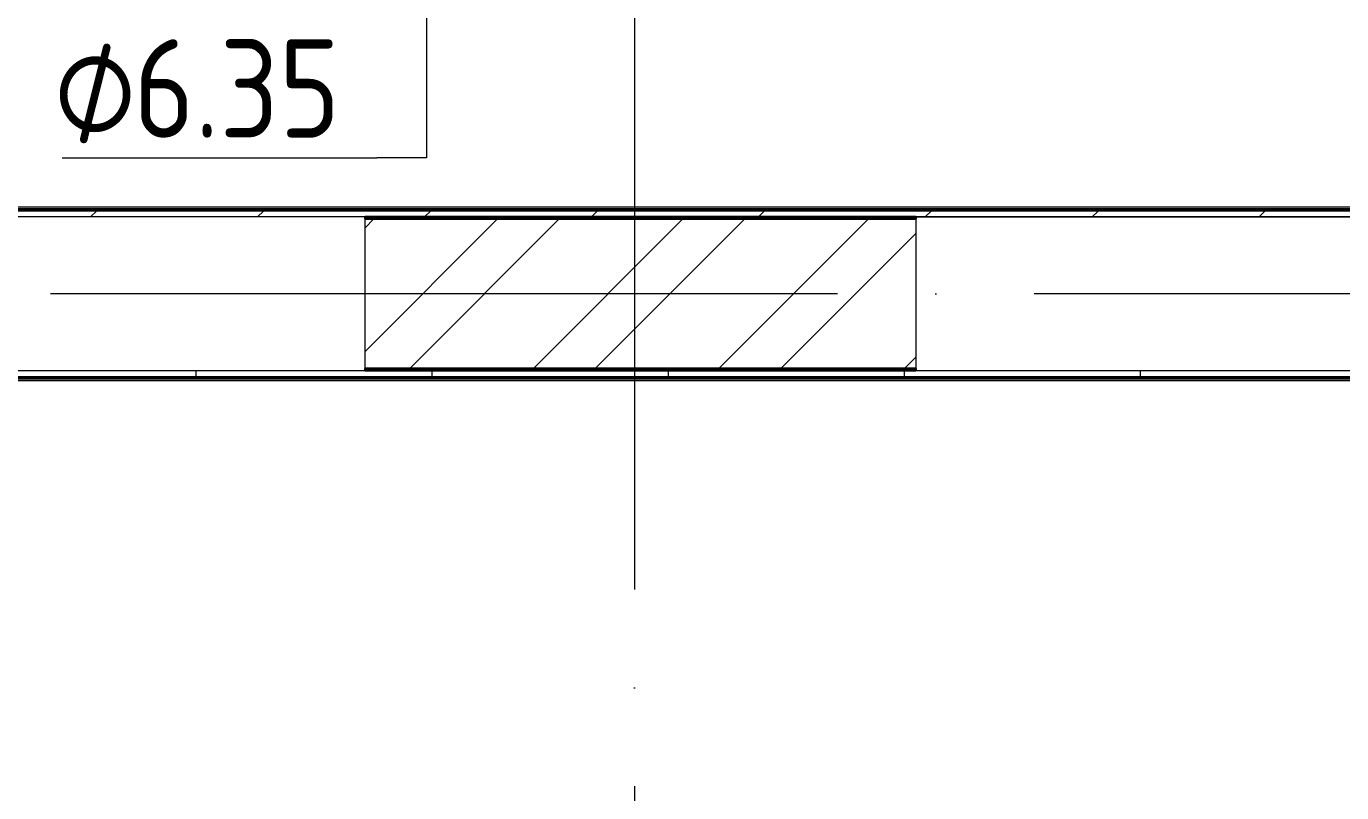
# Model space of a CAD drawing. Header units: millimetres. Extents: x -88595 to 880822, y -1054509 to -148035.
# Drawn here: x 419567 to 422911, y -275519 to -273572 of the extents above; entities that cross this region are included whole.
import ezdxf

# ---------------------------------------------------------------- set-up
doc = ezdxf.new("R2010")
doc.units = ezdxf.units.MM
doc.linetypes.add('ADSK_Линия сетки', pattern=[25, 20, -2.5, 0, -2.5])
for name, color, linetype, lineweight in [('Марки', 7, 'Continuous', 20), ('Оборудование', 7, 'Continuous', 18), ('Ограждение', 7, 'Continuous', 9), ('Оси', 7, 'Continuous', 9), ('Стены внутренние', 7, 'Continuous', 18), ('Стены наружные', 7, 'Continuous', 18), ('Стены штриховка', 7, 'Continuous', 9)]:
    doc.layers.add(name, color=color, linetype=linetype, lineweight=lineweight)
doc.styles.add('$1$GOST Common_9', font='GOST_Common.ttf', dxfattribs={"width": 0.9, "height": 250})
doc.styles.add('$5$GOST Common', font='GOST_Common.ttf', dxfattribs={"width": 0.9, "height": 250})

# ---------------------------------------------------------------- blocks, each defined once
blk = doc.blocks.new('$0$ADSK_M_Трубы - Диаметр_8-160846-В_Координация_3 этаж ОВ3')
at = {"layer": 'Марки'}
blk.add_line((0, 0), (8, 0), dxfattribs=at)
blk = doc.blocks.new('3 этаж')
at = {"layer": 'Ограждение'}
for p, q in [((437028.9, 652393.9), (431348.9, 652393.9)), ((425548.9, 651953.9), (437028.9, 651953.9))]:
    blk.add_line(p, q, dxfattribs=at)
at = {"layer": 'Оси', "linetype": 'ADSK_Линия сетки', "ltscale": 100}
for p, q in [((432993.9, 695924.5), (432993.9, 629947.7)), ((466011.2, 652173.9), (389071.6, 652173.9))]:
    blk.add_line(p, q, dxfattribs=at)
at = {"layer": 'Стены внутренние'}
for p, q in [((432308.9, 652368.9), (425548.9, 652368.9)), ((432308.9, 651983.9), (432308.9, 652363.9)), ((438933.9, 652368.9), (433708.9, 652368.9)), ((433708.9, 652363.9), (433708.9, 651983.9)), ((425548.9, 651978.9), (432308.9, 651978.9)), ((433708.9, 651978.9), (437038.9, 651978.9))]:
    blk.add_line(p, q, dxfattribs=at)
at = {"layer": 'Стены внутренние', "lineweight": 30}
for p, q in [((432308.9, 652363.9), (432308.9, 652368.9)), ((433708.9, 652368.9), (433708.9, 652363.9)), ((432308.9, 651978.9), (432308.9, 651983.9)), ((433708.9, 651983.9), (433708.9, 651978.9))]:
    blk.add_line(p, q, dxfattribs=at)
at = {"layer": 'Стены наружные', "lineweight": 30}
for p, q in [((437038.9, 652388.9), (425538.9, 652388.9)), ((432308.9, 652368.9), (433708.9, 652368.9)), ((433708.9, 652363.9), (432308.9, 652363.9)), ((432308.9, 651983.9), (433708.9, 651983.9)), ((425538.9, 651958.9), (437038.9, 651958.9)), ((433708.9, 651978.9), (432308.9, 651978.9))]:
    blk.add_line(p, q, dxfattribs=at)
at = {"layer": 'Стены наружные', "linetype": 'Continuous', "lineweight": 9}
for p, q in [((431485.2, 652383.9), (431490.2, 652388.9)), ((431555.9, 652383.9), (431560.9, 652388.9)), ((431611.6, 652368.9), (431626.6, 652383.9)), ((431626.6, 652383.9), (431631.6, 652388.9)), ((431697.3, 652383.9), (431702.3, 652388.9)), ((431768, 652383.9), (431773, 652388.9)), ((431838.7, 652383.9), (431843.7, 652388.9)), ((431909.4, 652383.9), (431914.4, 652388.9)), ((431980.2, 652383.9), (431985.2, 652388.9)), ((432035.9, 652368.9), (432050.9, 652383.9)), ((432050.9, 652383.9), (432055.9, 652388.9)), ((432121.6, 652383.9), (432126.6, 652388.9)), ((432192.3, 652383.9), (432197.3, 652388.9)), ((432263, 652383.9), (432268, 652388.9)), ((432333.7, 652383.9), (432338.7, 652388.9)), ((432404.4, 652383.9), (432409.4, 652388.9)), ((432460.1, 652368.9), (432475.1, 652383.9)), ((432475.1, 652383.9), (432480.1, 652388.9)), ((432545.8, 652383.9), (432550.8, 652388.9)), ((432616.5, 652383.9), (432621.5, 652388.9)), ((432687.3, 652383.9), (432692.3, 652388.9)), ((432758, 652383.9), (432763, 652388.9)), ((432828.7, 652383.9), (432833.7, 652388.9)), ((432884.4, 652368.9), (432899.4, 652383.9)), ((432899.4, 652383.9), (432904.4, 652388.9)), ((432970.1, 652383.9), (432975.1, 652388.9)), ((433040.8, 652383.9), (433045.8, 652388.9)), ((433111.5, 652383.9), (433116.5, 652388.9)), ((433182.2, 652383.9), (433187.2, 652388.9)), ((433252.9, 652383.9), (433257.9, 652388.9)), ((433308.7, 652368.9), (433323.7, 652383.9)), ((433323.7, 652383.9), (433328.7, 652388.9)), ((433394.4, 652383.9), (433399.4, 652388.9)), ((433465.1, 652383.9), (433470.1, 652388.9)), ((433535.8, 652383.9), (433540.8, 652388.9)), ((433606.5, 652383.9), (433611.5, 652388.9)), ((433677.2, 652383.9), (433682.2, 652388.9)), ((433732.9, 652368.9), (433747.9, 652383.9)), ((433747.9, 652383.9), (433752.9, 652388.9)), ((433818.6, 652383.9), (433823.6, 652388.9)), ((433889.3, 652383.9), (433894.3, 652388.9)), ((433960, 652383.9), (433965, 652388.9)), ((434030.8, 652383.9), (434035.8, 652388.9)), ((434101.5, 652383.9), (434106.5, 652388.9)), ((434157.2, 652368.9), (434172.2, 652383.9)), ((434172.2, 652383.9), (434177.2, 652388.9)), ((434242.9, 652383.9), (434247.9, 652388.9)), ((434313.6, 652383.9), (434318.6, 652388.9)), ((434384.3, 652383.9), (434389.3, 652388.9)), ((434455, 652383.9), (434460, 652388.9)), ((434525.7, 652383.9), (434530.7, 652388.9)), ((434581.4, 652368.9), (434596.4, 652383.9)), ((434596.4, 652383.9), (434601.4, 652388.9)), ((434667.2, 652383.9), (434672.2, 652388.9)), ((434737.9, 652383.9), (434742.9, 652388.9)), ((432308.9, 652027.2), (432645.5, 652363.9)), ((432308.9, 652341.6), (432331.2, 652363.9)), ((432422.7, 651983.9), (432802.7, 652363.9)), ((432737, 651983.9), (433117, 652363.9)), ((432894.1, 651983.9), (433274.1, 652363.9)), ((433208.4, 651983.9), (433588.4, 652363.9)), ((433365.6, 651983.9), (433708.9, 652327.2)), ((433679.9, 651983.9), (433708.9, 652012.9)), ((431484.4, 651958.9), (431489.4, 651963.9)), ((431555.2, 651958.9), (431560.2, 651963.9)), ((431625.9, 651958.9), (431630.9, 651963.9)), ((431696.6, 651958.9), (431701.6, 651963.9)), ((431767.3, 651958.9), (431772.3, 651963.9)), ((431838, 651958.9), (431843, 651963.9)), ((431879.9, 651963.9), (431879.9, 651978.9)), ((431908.7, 651958.9), (431913.7, 651963.9)), ((431979.4, 651958.9), (431984.4, 651963.9)), ((432050.1, 651958.9), (432055.1, 651963.9)), ((432120.8, 651958.9), (432125.8, 651963.9)), ((432191.5, 651958.9), (432196.5, 651963.9)), ((432262.3, 651958.9), (432267.3, 651963.9)), ((432333, 651958.9), (432338, 651963.9)), ((432403.7, 651958.9), (432408.7, 651963.9)), ((432474.4, 651958.9), (432479.4, 651963.9)), ((432479.9, 651963.9), (432479.9, 651978.9)), ((432545.1, 651958.9), (432550.1, 651963.9)), ((432615.8, 651958.9), (432620.8, 651963.9)), ((432686.5, 651958.9), (432691.5, 651963.9)), ((432757.2, 651958.9), (432762.2, 651963.9)), ((432827.9, 651958.9), (432832.9, 651963.9)), ((432898.7, 651958.9), (432903.7, 651963.9)), ((432969.4, 651958.9), (432974.4, 651963.9)), ((433040.1, 651958.9), (433045.1, 651963.9)), ((433079.9, 651963.9), (433079.9, 651978.9)), ((433110.8, 651958.9), (433115.8, 651963.9)), ((433181.5, 651958.9), (433186.5, 651963.9)), ((433252.2, 651958.9), (433257.2, 651963.9)), ((433322.9, 651958.9), (433327.9, 651963.9)), ((433393.6, 651958.9), (433398.6, 651963.9)), ((433464.3, 651958.9), (433469.3, 651963.9)), ((433535, 651958.9), (433540, 651963.9)), ((433605.8, 651958.9), (433610.8, 651963.9)), ((433676.5, 651958.9), (433681.5, 651963.9)), ((433679.9, 651963.9), (433679.9, 651978.9)), ((433747.2, 651958.9), (433752.2, 651963.9)), ((433817.9, 651958.9), (433822.9, 651963.9)), ((433888.6, 651958.9), (433893.6, 651963.9)), ((433959.3, 651958.9), (433964.3, 651963.9)), ((434030, 651958.9), (434035, 651963.9)), ((434100.7, 651958.9), (434105.7, 651963.9)), ((434171.4, 651958.9), (434176.4, 651963.9)), ((434242.2, 651958.9), (434247.2, 651963.9)), ((434279.9, 651963.9), (434279.9, 651978.9)), ((434312.9, 651958.9), (434317.9, 651963.9)), ((434383.6, 651958.9), (434388.6, 651963.9)), ((434454.3, 651958.9), (434459.3, 651963.9)), ((434525, 651958.9), (434530, 651963.9)), ((434595.7, 651958.9), (434600.7, 651963.9)), ((434666.4, 651958.9), (434671.4, 651963.9)), ((434737.1, 651958.9), (434742.1, 651963.9))]:
    blk.add_line(p, q, dxfattribs=at)
at = {"layer": 'Стены наружные'}
blk.add_line((433708.9, 652368.9), (437038.9, 652368.9), dxfattribs=at)
at = {"layer": 'Стены штриховка'}
for p, q in [((437038.9, 652383.9), (425538.9, 652383.9)), ((425538.9, 651963.9), (437038.9, 651963.9))]:
    blk.add_line(p, q, dxfattribs=at)

msp = doc.modelspace()

# ---------------------------------------------------------------- linework, layer by layer
at = {"layer": 'Марки'}
for p, q in [((420585, -273069.7), (420585, -273906.9)), ((420585, -273906.9), (420458.2, -273906.9))]:
    msp.add_line(p, q, dxfattribs=at)

# ---------------------------------------------------------------- block references
at = {"layer": 'Марки', "xscale": 99.99999999999993, "yscale": 99.99999999999993, "zscale": 99.99999999999993}
msp.add_blockref('$0$ADSK_M_Трубы - Диаметр_8-160846-В_Координация_3 этаж ОВ3', (419658.2, -273906.9), dxfattribs=at)
at = {"layer": 'Оборудование', "color": 5, "true_color": 0x0000ff}
msp.add_blockref('3 этаж', (-11880.6, -926425.8), dxfattribs=at)

# ---------------------------------------------------------------- texts
at = {"layer": 'Марки', "lineweight": 9, "char_height": 250, "attachment_point": 1}
for s, insert, width, style in [('\\fGOST Common|b0|i0|c254|p34|;\\W.9;⌀', (419637.4, -273605.3), 245.316, '$1$GOST Common_9'), ('6.35', (419839.8, -273605.3), 663.797, '$5$GOST Common')]:
    msp.add_mtext(s, dxfattribs=dict(at, insert=insert, width=width, style=style))

doc.saveas('drawing.dxf')
